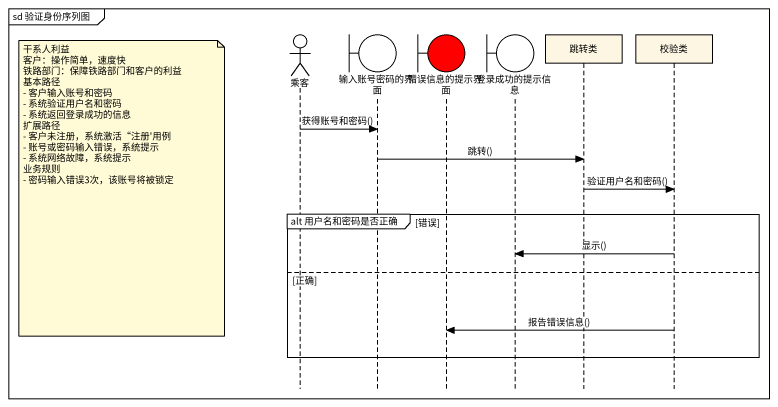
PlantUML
@startuml
mainframe sd 验证身份序列图
hide footbox
actor 乘客
boundary 输入账号密码的界面
boundary 错误信息的提示界面 #FF0000
boundary 登录成功的提示信息
participant 跳转类
participant 校验类

乘客 -> 输入账号密码的界面 : 获得账号和密码()
输入账号密码的界面 -> 跳转类 : 跳转()
note left of 乘客
  干系人利益
  客户：操作简单，速度快
  铁路部门：保障铁路部门和客户的利益
  基本路径
  - 客户输入账号和密码
  - 系统验证用户名和密码
  - 系统返回登录成功的信息
  扩展路径
  - 客户未注册，系统激活“注册'用例
  - 账号或密码输入错误，系统提示
  - 系统网络故障，系统提示
  业务规则
  - 密码输入错误3次，该账号将被锁定
end note
跳转类 -> 校验类 : 验证用户名和密码()
group alt 用户名和密码是否正确 [错误]
  校验类 -> 登录成功的提示信息 : 显示()
else 正确
  校验类 -> 错误信息的提示界面 : 报告错误信息()
end
@enduml
